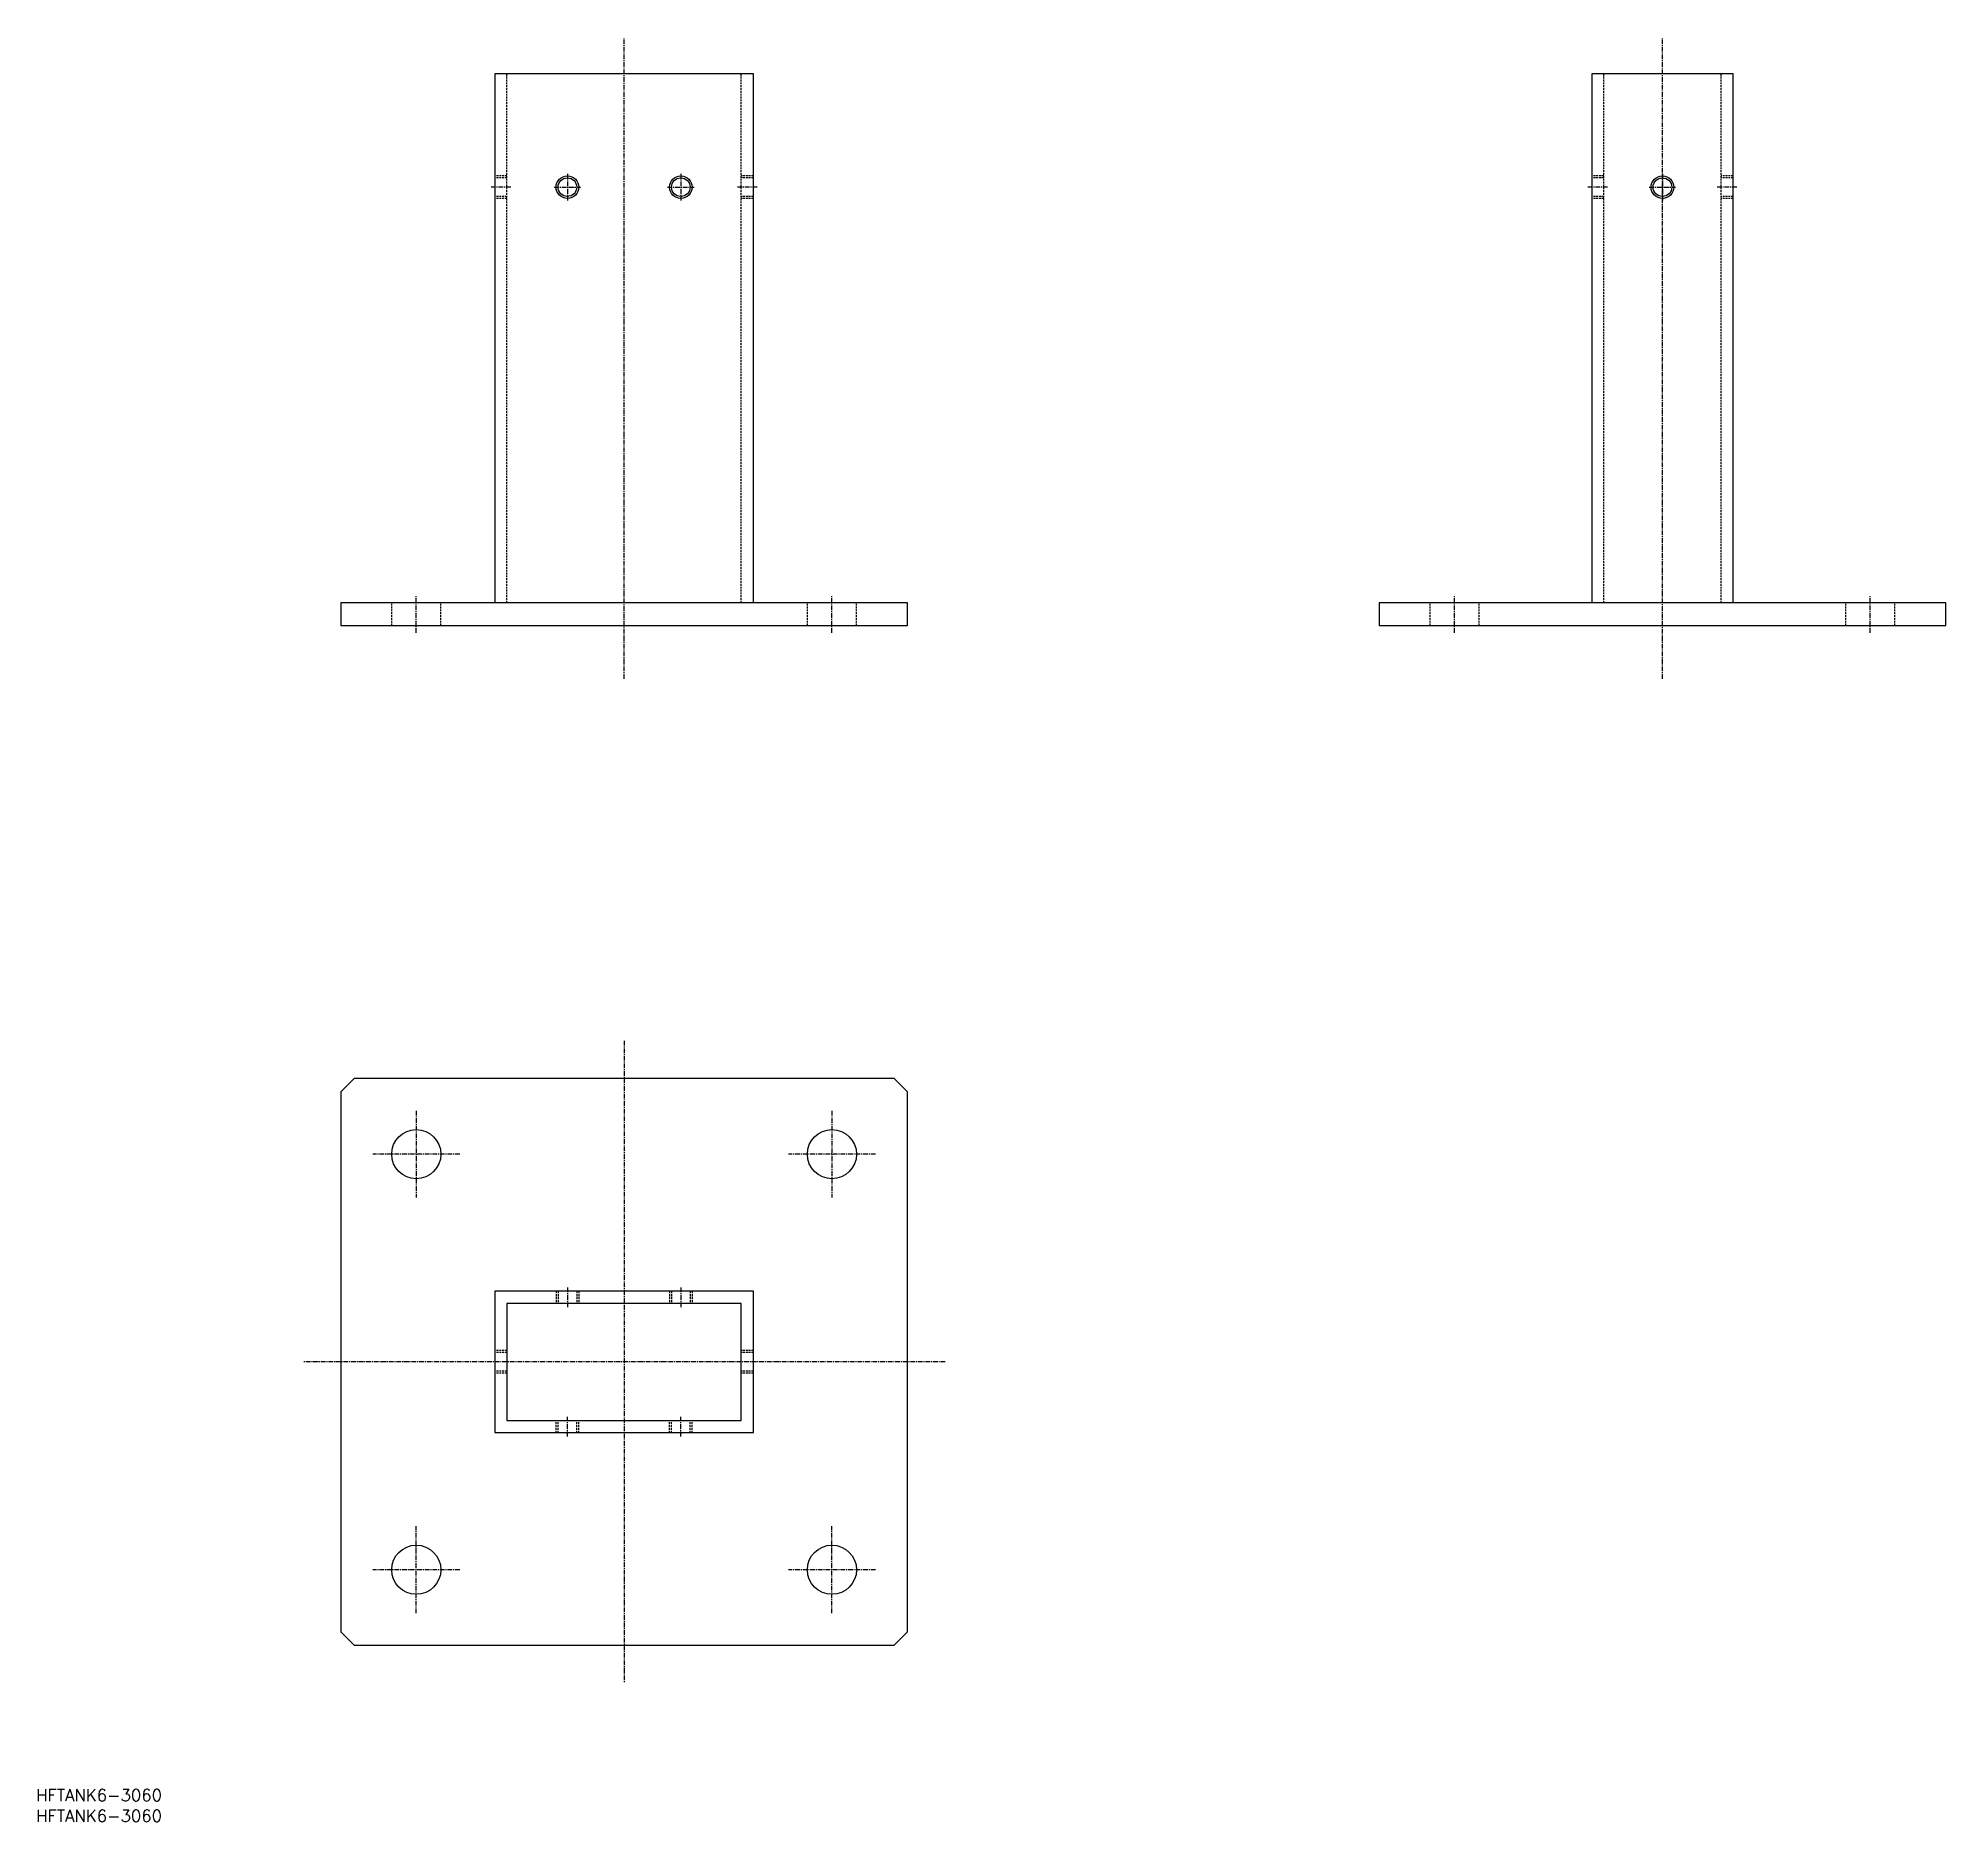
# Model space of a CAD drawing. Extents: x -155 to 350, y -317 to 155.
import ezdxf

# ---------------------------------------------------------------- set-up
doc = ezdxf.new("R2010")
doc.units = 0
doc.linetypes.add('CENTER', pattern=[2, 1.25, -0.25, 0.25, -0.25])
doc.linetypes.add('DASHED', pattern=[0.75, 0.5, -0.25])
doc.layers.get('0').update_dxf_attribs({"linetype": 'CONTINUOUS'})
doc.layers.add('CENTER', color=1, linetype='CENTER')
doc.styles.get("Standard").update_dxf_attribs({"font": 'txt.shx', "bigfont": 'bigfont.shx'})

msp = doc.modelspace()

# ---------------------------------------------------------------- linework, layer by layer
at = {"color": 3, "linetype": 'DASHED'}
for p, q in [((-31, 6), (-31, 146)), ((31, 6), (31, 146)), ((259.27, 6), (259.27, 146)), ((290.27, 6), (290.27, 146)), ((-31, 119), (-34.2, 119)), ((-31, 118.46), (-34.2, 118.46)), ((34.2, 119), (31, 119)), ((34.2, 118.46), (31, 118.46)), ((259.27, 119), (256.07, 119)), ((259.27, 118.46), (256.07, 118.46)), ((293.47, 119), (290.27, 119)), ((293.47, 118.46), (290.27, 118.46)), ((-31, 113.54), (-34.2, 113.54)), ((-31, 113), (-34.2, 113)), ((34.2, 113.54), (31, 113.54)), ((34.2, 113), (31, 113)), ((259.27, 113.54), (256.07, 113.54)), ((259.27, 113), (256.07, 113)), ((293.47, 113.54), (290.27, 113.54)), ((293.47, 113), (290.27, 113)), ((-61.5, 0), (-61.5, 6)), ((-48.5, 0), (-48.5, 6)), ((48.5, 0), (48.5, 6)), ((61.5, 0), (61.5, 6)), ((213.27, 0), (213.27, 6)), ((226.27, 0), (226.27, 6)), ((323.27, 0), (323.27, 6)), ((336.27, 0), (336.27, 6)), ((-18, -176.24), (-18, -179.44)), ((-17.46, -176.24), (-17.46, -179.44)), ((-12.54, -176.24), (-12.54, -179.44)), ((-12, -176.24), (-12, -179.44)), ((12, -176.24), (12, -179.44)), ((12.54, -176.24), (12.54, -179.44)), ((17.46, -176.24), (17.46, -179.44)), ((18, -176.24), (18, -179.44)), ((-31, -191.94), (-34.2, -191.94)), ((-31, -192.48), (-34.2, -192.48)), ((34.2, -191.94), (31, -191.94)), ((34.2, -192.48), (31, -192.48)), ((-31, -197.4), (-34.2, -197.4)), ((-31, -197.94), (-34.2, -197.94)), ((34.2, -197.4), (31, -197.4)), ((34.2, -197.94), (31, -197.94)), ((-18, -213.64), (-18, -210.44)), ((-17.46, -213.64), (-17.46, -210.44)), ((-12.54, -213.64), (-12.54, -210.44)), ((-12, -213.64), (-12, -210.44)), ((12, -213.64), (12, -210.44)), ((12.54, -213.64), (12.54, -210.44)), ((17.46, -213.64), (17.46, -210.44)), ((18, -213.64), (18, -210.44))]:
    msp.add_line(p, q, dxfattribs=at)
at = {"color": 7, "linetype": 'CONTINUOUS'}
for points in [[(34.2, 6), (34.2, 146), (-34.2, 146), (-34.2, 6)], [(293.47, 6), (293.47, 146), (256.07, 146), (256.07, 6)]]:
    msp.add_lwpolyline(points, dxfattribs=at)
for points in [[(-75, 0), (75, 0), (75, 6), (-75, 6)], [(199.77, 0), (349.77, 0), (349.77, 6), (199.77, 6)], [(-71.46, -119.94), (-75, -123.47), (-75, -266.4), (-71.46, -269.94), (71.46, -269.94), (75, -266.4), (75, -123.47), (71.46, -119.94)], [(-34.2, -213.64), (34.2, -213.64), (34.2, -176.24), (-34.2, -176.24)], [(-31, -210.44), (31, -210.44), (31, -179.44), (-31, -179.44)]]:
    msp.add_lwpolyline(points, close=True, dxfattribs=at)
at = {"color": 3, "linetype": 'CONTINUOUS'}
for centre in [(-15, 116), (15, 116), (274.77, 116)]:
    msp.add_circle(centre, 3, dxfattribs=at)
at = {"color": 7, "linetype": 'CONTINUOUS'}
for centre, radius in [((-15, 116), 2.46), ((15, 116), 2.46), ((274.77, 116), 2.46), ((-55, -139.94), 6.5), ((55, -139.94), 6.5), ((-55, -249.94), 6.5), ((55, -249.94), 6.5)]:
    msp.add_circle(centre, radius, dxfattribs=at)
at = {"layer": 'CENTER', "color": 1, "linetype": 'CENTER'}
for p, q in [((0, -14.13), (0, 155.45)), ((274.77, -14.13), (274.77, 155.45)), ((-15, 119.5), (-15, 112.5)), ((15, 119.5), (15, 112.5)), ((274.77, 119.5), (274.77, 112.5)), ((-30, 116), (-35.2, 116)), ((-18.5, 116), (-11.5, 116)), ((11.5, 116), (18.5, 116)), ((35.2, 116), (30, 116)), ((260.27, 116), (255.07, 116)), ((271.27, 116), (278.27, 116)), ((294.47, 116), (289.27, 116)), ((-55, -2), (-55, 8)), ((55, -2), (55, 8)), ((219.77, -2), (219.77, 8)), ((329.77, -2), (329.77, 8)), ((0, -109.94), (0, -279.94)), ((-55, -128.44), (-55, -151.44)), ((55, -128.44), (55, -151.44)), ((-43.5, -139.94), (-66.5, -139.94)), ((66.5, -139.94), (43.5, -139.94)), ((-15, -175.24), (-15, -180.44)), ((15, -175.24), (15, -180.44)), ((85, -194.94), (-85, -194.94)), ((-15, -214.64), (-15, -209.44)), ((15, -214.64), (15, -209.44)), ((-55, -261.44), (-55, -238.44)), ((55, -261.44), (55, -238.44)), ((-43.5, -249.94), (-66.5, -249.94)), ((66.5, -249.94), (43.5, -249.94))]:
    msp.add_line(p, q, dxfattribs=at)

# ---------------------------------------------------------------- texts
at = {"color": 7, "linetype": 'CONTINUOUS'}
for p in [(-155.61, -311.21), (-155.61, -316.68)]:
    msp.add_text('HFTANK6-3060', height=3.2, dxfattribs=at).set_placement(p)

doc.saveas('drawing.dxf')
